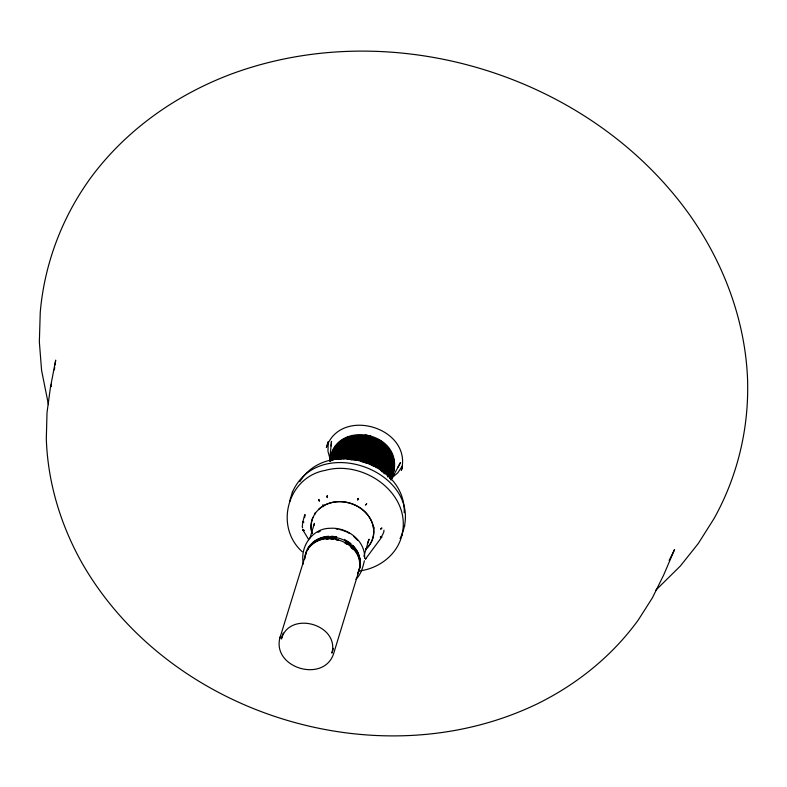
<?xml version="1.0" encoding="UTF-8"?>
<svg xmlns="http://www.w3.org/2000/svg" width="787" height="787" viewBox="0 0 787 787"><rect width="100%" height="100%" fill="white"/><g stroke="black" fill="none" stroke-linecap="round" stroke-linejoin="round"><path stroke-width="1.18" d="M329.704 459.913L331.494 441.369L331.12 445.934M327.215 495.761C327.569 500.178 327.215 493.587 327.215 497.128M404.233 512.711C405.787 461.625 326.467 437.966 299.877 481.614M400.052 538.642C430.981 474.807 319.601 430.292 292.341 492.288M304.825 558.967L305.002 556.704M304.658 517.571C306.586 506.956 300.988 526.877 302.641 527.89M359.718 567.742C361.538 559.675 357.977 551.274 352.035 545.804M390.745 479.617C394.297 448.62 344.962 433.637 330.107 460.887M390.932 479.677C395.871 447.655 344.234 432.014 329.812 460.798C340.84 427.803 398.645 443.809 391.71 477.768M391.109 479.736C397.366 447.242 344.775 430.538 330.127 459.785M392.034 476.696C398.399 444.419 345.759 427.361 331.052 456.745M392.969 473.656C399.324 441.369 346.693 424.321 331.986 453.696M394.474 467.448C397.612 429.653 333.737 420.838 329.723 460.828M330.028 461.034L330.324 458.811M330.343 460.021L330.629 457.798M330.52 460.09L330.943 456.785M330.688 460.169L331.248 455.771M331.268 456.981L331.563 454.758M313.954 525.411L314.436 523.345L309.911 538.16M308.73 539.675L302.857 529.897L303.054 530.448M54.372 369.821L54.697 367.401M55.031 364.981L55.68 360.141L50.417 387.529L47.013 412.693L46.315 438.713C47.712 482.884 61.002 526.139 82.832 564.446L83.009 564.761C170.966 715.845 379.944 779.789 537.393 703.804L537.708 703.647C577.245 684.119 612.463 655.709 638.355 619.881L652.344 597.933L663.608 575.169L674.557 549.523L669.147 560.472M328.218 442.048L327.963 451.354L330.245 459.588M303.349 522.165C302.001 520.335 304.52 523.139 303.654 522.086M365.542 558.977L381.784 537.068C379.796 538.505 384.656 532.651 383.948 530.202M318.568 499.509L318.961 500.63L318.676 499.43M306.979 550.261L279.719 638.542C272.951 668.478 324.087 683.047 333.619 653.643L359.01 570.595C365.866 543.915 324.864 527.074 308.829 548.027M305.208 556.025L306.527 550.998M302.926 521.496L303.369 522.037M364.391 560.767C362.797 567.329 361.105 574.471 355.891 579.183M401.763 535.711C412.614 493.843 363.614 459.578 325.425 470.341C287.776 476.833 273.906 526.464 302.287 551.795M327.313 495.879L327.451 497.109M360.121 566.394L357.701 573.359M357.849 499.47L358.134 498.397L357.642 500.188M358.233 498.584L357.987 499.538M292.548 491.619L289.537 501.585L289.744 500.906M328.1 441.861L326.379 447.498C340.643 405.826 412.85 427.921 401.35 470.439L402.383 467.055M305.425 554.491L307.186 549.582M283.212 633.023L281.392 638.975C289.419 610.191 339.669 624.317 331.907 653.131L333.373 648.34M363.86 556.281L369.083 539.193L367.381 543.355M391.395 478.781C397.75 446.268 345.09 429.495 330.432 458.772M392.329 475.742C398.675 443.209 346.044 426.456 331.366 455.732M392.634 474.728C398.979 442.196 346.359 425.442 331.671 454.719M393.569 471.688C399.914 439.146 347.283 422.403 332.606 451.669M393.884 470.675C400.229 438.133 347.598 421.389 332.911 450.656M401.96 534.963C397.563 554.245 379.629 568.057 360.525 570.772M404.567 526.346L404.774 525.667M305.208 555.16L305.877 553.005M279.719 638.542L280.379 636.408M314.721 514.413L315.351 512.455M391.926 476.735L394.189 469.652M390.991 479.775C407.676 444.96 349.103 420.042 332.291 452.682M358.675 571.342L359.423 569.247M366.663 503.572L366.191 504.408M380.505 529.012L381.921 527.979L381.006 528.972M365.985 504.595L365.434 505.028L366.604 504.123M357.485 574.028C362.935 564.613 360.308 552.179 352.232 545.135M402.413 465.815L397.878 472.741L391.375 478.289M397.73 467.488L400.544 462.5L391.651 478.87M393.579 475.958L394.366 474.561M381.183 537.068C383.043 537.393 378.695 536.911 380.918 537.167M308.337 548.077L309.576 546.119M330.402 460.985C345.483 436.126 389.968 448.57 390.834 477.414M330.697 461.074C346.437 437.356 389.634 450.046 390.529 478.427M308.179 547.831C312.469 540.994 320.427 537.147 328.346 536.675M307.953 548.5C313.728 539.341 325.631 535.809 335.921 537.796M319.03 500.532C320.722 502.539 317.486 498.761 318.991 500.247M365.148 558.445L365.925 558.859L365.335 558.593M309.055 547.358C315.233 539.479 326.133 536.675 335.705 538.475M331.593 460.247C348.434 439.343 388.198 451.423 390.057 478.368M332.055 460.464C348.956 440.917 386.889 452.446 389.595 478.299M333.275 459.893C350.225 443.396 383.249 453.115 388.827 476.076M655.62 590.407L680.411 565.951L698.276 543.502L714.055 518.554C737.035 477.325 748.624 430.135 747.63 382.954L747.65 381.872C745.86 322.395 724.473 264.619 690.484 216.1L690.051 215.451C589.827 74.45 391.778 13.861 229.804 74.608L229.086 74.903C173.76 96.093 123.687 132 88.921 180.292L88.321 181.197C61.091 219.75 44.279 265.327 40.245 312.36L39.35 341.863L41.593 370.47L48.45 404.597M312.714 542.617C317.122 538.692 322.936 536.606 328.789 536.252M334.505 459.313C351.907 445.442 382.029 454.414 388.158 476.017M336.147 459.087C353.609 446.888 381.98 456.303 387.853 477.03M336.816 459.48C353.196 449.033 377.553 456.45 386.112 473.754M317.948 532.376L320.25 531.195M345.926 438.044L348.779 436.647M302.897 530.241L304.175 530.389L302.857 529.897M338.459 459.254C354.534 451 376.688 457.709 385.187 473.784M340.318 459.313C355.744 452.741 375.901 459.096 384.263 473.813M327.402 497.581L327.422 496.085M343.27 458.89C357.298 455.417 373.382 460.07 382.108 471.875M347.028 459.234C357.564 457.572 368.759 460.631 376.865 467.616M326.31 539.469L327.943 539.292M358.626 437.178L362.158 437.06M355.33 440.297L358.872 440.179M303.566 530.586L303.959 530.438M328.149 538.583L333.167 538.662M353.166 447.39L359.108 447.311M350.992 454.483L356.934 454.414M350.067 457.532L352.438 457.503M350.805 459.893C358.459 459.49 366.191 461.546 372.635 465.678M380.928 528.766L381.606 528.392M330.924 536.616L336.128 537.128M331.278 539.282L332.95 539.38M331.435 536.222L336.757 536.832M308.396 549.041L307.412 548.923L308.199 549.621M362.669 447.842L365.04 448.197M361.174 448.688L363.545 449.033M357.249 453.401L359.62 453.755M359 455.781L361.371 456.135M361.823 442.373L364.204 442.756M336.088 528.894L337.948 529.189M365.247 434.936L370.844 436.175M336.492 539.203L338.144 539.577M336.275 539.912L337.928 540.285M339.797 529.562L341.627 530.015M370.756 437.769L374.199 438.851M369.29 438.418L372.743 439.51M367.519 440.09L373.264 441.901M368.365 441.468L371.808 442.55M368.05 442.481L371.503 443.563M367.126 445.521L370.569 446.603M365.355 447.183L371.1 448.993M365.886 449.574L369.329 450.656M364.42 450.233L370.165 452.033M363.496 453.273L366.939 454.355M363.181 454.286L368.926 456.096M362.256 457.326L368.001 459.136M362.777 459.716L366.23 460.798M361.322 460.365L364.774 461.448M361.017 461.379L366.762 463.189M381.675 537.167L381.164 537.187M342.522 530.31L346.044 531.658M346.91 532.032L349.398 533.37M344.401 539.4L351.061 543.738M376.324 440.012L379.501 441.753M377.071 441.605L379.196 442.766M372.644 443.927L374.769 445.088M370.48 451.02L372.605 452.181M371.228 452.614L373.353 453.774M369.546 454.06L371.671 455.22M370.303 455.653L372.418 456.814M368.306 458.123L370.431 459.283M378.134 439.441L381.065 441.182M318.873 500.316L318.499 499.775M345.985 540.63L350.304 543.473M345.788 541.289L350.097 544.142M345.572 541.968C353.383 546.208 359.59 554.176 360.013 563.266M344.962 543.089L347.106 544.388M378.586 448.551L380.465 449.957M380.16 450.971L383.554 454.129M378.281 453.312L383.387 458.044M376.412 455.643L378.291 457.06M377.986 458.073L379.865 459.48M374.543 457.975L377.367 460.1M376.117 460.405L378.94 462.52M374.553 461.723L376.432 463.14M374.248 462.736L378.006 465.57M372.379 465.078L374.258 466.494M353.914 536.596L357.583 540.354M351.218 546.739L352.92 548.47M350.982 547.437L352.684 549.169M352.97 545.519L357.446 551.618L359.816 558.436M386.791 446.888L388.316 448.629M384.204 445.285L385.728 447.026M385.866 449.928L387.381 451.669M384.174 452.102L386.456 454.709M380.18 458.467L381.695 460.208M381.833 463.11L383.358 464.851M379.698 463.395L381.213 465.137M378.763 466.435L381.046 469.052M386.751 446.426L388.158 448.088M322.955 504.605L323.654 506.651M303.457 563.984C299.542 547.29 312.154 528.185 330.068 528.303C346.86 526.975 365.286 540.285 364.666 558.101M360.102 560.767L360.121 563.089M51.312 384.243L51.332 386.604M374.081 527.192A29.906 25.45 17 0 1 373.746 528.825M366.152 548.913A31.588 26.876 17 0 0 371.936 540.807A31.814 27.063 17 0 0 358.37 506.749A31.814 27.063 17 0 0 318.686 509.268M311.996 533.556A31.814 27.063 17 0 1 312.892 517.384M312.144 533.517A31.657 26.935 17 0 1 349.792 503.168A31.657 26.935 17 0 1 365.778 549.07M349.782 543.709A27.004 22.892 16.4 0 1 351.641 545.312M336.108 537.6A27.004 22.961 16.1 0 1 337.761 537.954M338.587 538.16A27.004 22.961 16.1 0 1 340.21 538.642M340.978 538.898A27.004 22.961 16.1 0 1 342.561 539.508M343.329 539.833A27.004 22.961 16.1 0 1 345.591 540.954M329.438 537.137A27.004 23.01 16.2 0 1 331.101 537.128"/></g></svg>
